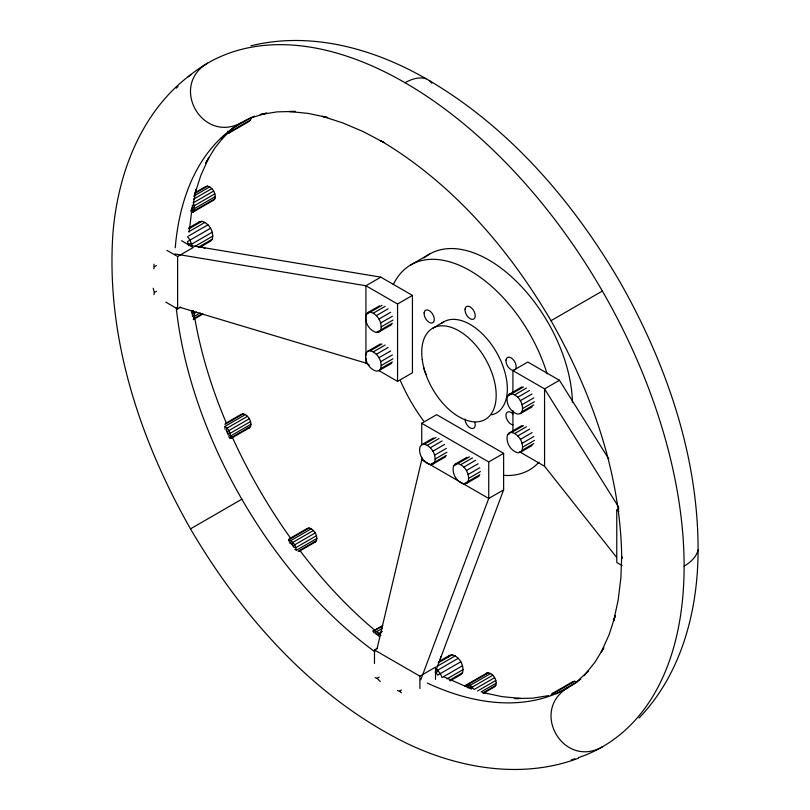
<?xml version="1.0" encoding="UTF-8"?>
<svg xmlns="http://www.w3.org/2000/svg" width="810" height="810" viewBox="0 0 810 810"><rect width="100%" height="100%" fill="white"/><g stroke="black" fill="none" stroke-linecap="round" stroke-linejoin="round"><path stroke-width="1.21" d="M621.756 556.591L621.736 558.718C620.804 474.731 592.181 393.133 551.003 320.699C508.862 248.822 452.517 183.242 380.244 140.444L383.95 142.54L363.224 131.615L342.65 122.867L322.39 116.356L327.685 117.551L308.144 113.39L289.221 111.517L295.316 111.426L277.314 111.851L260.202 114.564L266.581 113.096L250.573 118.037M639.07 717.994C681.757 673.566 698.048 610.133 698.088 549.909C698.149 455.109 665.942 362.85 619.518 281.141C571.971 200.09 508.174 126.066 426.05 78.722C373.876 48.64 310.797 31.043 250.978 45.795M621.675 556.926L620.865 577.874L618.162 600.068L613.666 620.865L615.276 615.681L609.12 634.686L601.273 652.01L603.774 647.828M189.135 232.126L191.535 212.402M153.951 268.809L153.951 264.202M153.951 294.587L154.345 292.521L153.201 288.249M215.318 196.547L214.893 198.764L213.688 200.161L193.215 211.977L191.504 209.01L192.436 206.965L194.856 208.362L215.318 196.547C214.984 192.061 212.179 187.262 207.603 186.128L205.791 186.482L196.101 192.081M202.915 314.027L193.215 319.626L194.43 318.229L194.43 313.298L193.215 310.503L191.504 311.496L192.436 314.614L194.856 316.011L200.242 312.903M230.526 129.509L230.101 131.726L228.896 133.123L227.083 133.468M199.786 247.404L210.559 241.177L212.271 239.213C214.235 231.944 209.213 223.236 201.933 221.312L199.371 221.808L188.598 228.025M227.752 131.149L228.896 133.123L249.358 121.297L250.573 119.91L250.999 117.693L231.609 128.881M228.612 436.712L230.101 438.281C231.417 433.755 228.653 428.925 224.947 426.394L245.42 414.578C249.126 417.099 251.89 421.939 250.573 426.465L249.358 427.862L231.052 438.433M299.123 551.367L315.282 542.032L316.497 540.645C317.884 535.511 314.341 529.365 309.197 528.009L307.385 528.363L289.079 538.933M379.475 305.836L367.77 312.589L366.059 314.563C364.095 321.833 369.117 330.531 376.397 332.464L378.958 331.958L391.716 324.597M378.958 331.958L380.67 329.994C382.644 322.724 377.622 314.017 370.342 312.093L367.77 312.589M378.958 370.636L380.67 368.661C382.644 361.402 377.622 352.694 370.342 350.77L367.77 351.267L366.059 353.241C364.095 360.511 369.117 369.208 376.397 371.132L378.958 370.636L391.716 363.275M432.925 464.11L434.636 462.135C436.61 454.866 431.578 446.168 424.308 444.234L421.737 444.731L420.025 446.705C418.051 453.975 423.073 462.672 430.353 464.606L432.925 464.11L445.682 456.739M466.925 457.316L455.23 464.069L453.519 466.044C451.545 473.313 456.567 482.011 463.846 483.945L466.418 483.449L479.176 476.077M466.418 483.449L468.129 481.474C470.104 474.204 465.082 465.507 457.802 463.573L455.23 464.069M440.215 659.816L440.822 656.667M521.954 386.876L509.196 394.237L507.485 396.212C505.511 403.481 510.533 412.179 517.813 414.112L520.385 413.606L532.079 406.863M521.954 425.554L509.196 432.915L507.485 434.889C505.511 442.159 510.533 450.856 517.813 452.79L520.385 452.284L532.079 445.53M450.056 680.896L460.829 674.679L462.55 672.705C464.515 665.435 459.493 656.738 452.213 654.804L449.651 655.31L438.878 661.527M520.385 413.606L522.096 411.642C524.06 404.372 519.038 395.675 511.758 393.741L509.196 394.237M520.385 452.284L522.096 450.319C524.06 443.05 519.038 434.342 511.758 432.418L509.196 432.915M483.864 692.995L494.637 686.779L495.852 685.381C497.239 680.258 493.695 674.112 488.551 672.756L486.739 673.1L466.276 684.926L465.061 686.313L488.551 672.756M191.838 209.932L192.891 205.041M193.428 202.601L196.334 189.135L194.724 194.319L200.88 175.314L208.727 157.99L205.598 163.225L214.974 147.845L225.099 135.341M376.974 649.023L421.747 459.796L421.747 457.275M698.088 549.909C696.397 557.26 690.292 562.403 684.126 566.149M420.765 679.823L488.734 498.464L488.734 461.943L421.747 423.265L421.747 444.68L433.431 437.977M435.213 672.411L503.628 489.878L503.628 453.347L436.63 414.669L421.747 423.265M316.497 535.704L296.025 547.53L293.787 547.307L292.076 544.34L293.007 542.295L313.47 530.479M379.232 636.64L378.209 635.263L379.131 633.217L382.36 631.344M603.774 647.797L595.026 662.155L584.131 675.621L588.587 670.832L576.305 682.212M198.227 223.125L199.371 221.808M447.94 657.274L449.651 655.31M485.534 674.497L486.739 673.1M574.685 681.281L572.872 681.635L552.4 693.451L551.195 694.848L574.685 681.281L576.821 682.03L557.432 693.218M571.658 683.033L572.872 681.635M224.39 135.979L221.413 139.168L233.695 127.788M191.18 74.378C141.396 111.031 117.774 173.391 112.944 233.32C105.675 337.011 139.776 439.587 190.482 528.859C242.433 617.392 314.219 698.22 407.653 743.772C460.151 768.741 522.673 779.21 578.31 758.251M207.633 63.15C168.814 85.85 202.763 144.666 241.846 122.401M568.154 687.599C529.345 710.309 563.294 769.115 602.367 746.85M228.157 132.85L250.573 119.91M194.673 193.6L207.603 186.128M193.58 196.202L209.739 186.877M193.56 199.169L211.876 188.598M213.688 191.038L193.215 202.864L194.43 205.649L194.43 210.58L193.215 211.977L191.403 212.331L190.785 210.256M214.893 193.833L194.43 205.649L192.193 205.426M214.893 198.764L194.43 210.58L192.193 208.221M189.003 228.774L201.933 221.312M188.801 231.69L204.96 222.365M188.598 236.004L207.988 224.805M210.559 228.268L187.454 241.603L188.679 245.734M212.271 232.217L191.798 244.033L188.365 243.699M154.345 266.733L156.411 265.538M166.961 250.381L177.613 256.527L193.236 247.506L181.531 240.742M194.552 246.635L212.868 236.064M198.268 247.293L212.271 239.213M154.345 292.521L156.411 291.327M165.898 302.191L177.613 308.954L180.731 307.152M196.587 312.052L194.43 313.298L192.193 313.075M193.56 318.735L202.176 313.753M379.009 370.656L397.558 381.368L412.442 372.772L412.442 295.417L380.811 277.152L365.928 285.748L174.879 253.935M410.913 264.84L429.523 254.097M366.059 314.563L369.249 312.721M370.342 312.093L382.036 305.34M373.369 313.146L385.064 306.393M376.397 315.586L388.091 308.833M365.928 355.62L365.928 285.748L397.558 304.013L412.442 295.417M378.958 319.049L390.653 312.296M380.67 322.998L392.374 316.244M381.277 326.845L392.971 320.092M376.397 332.464L379.586 330.622M380.67 329.994L392.374 323.241M225.312 423.508L241.471 414.183L243.284 413.829L245.42 414.578M224.967 424.41L243.284 413.829M247.556 416.3L227.083 428.115L226.152 430.161L228.106 434.666L230.526 436.063L250.999 424.248M227.185 431.548L249.358 418.74M367.77 351.267L380.538 343.896M370.342 350.77L382.036 344.017M250.573 421.534L230.101 433.35L227.873 433.127M373.369 351.824L385.064 345.07M230.101 438.281L250.573 426.465M376.397 354.264L388.091 347.51M378.958 357.726L390.653 350.973M432.651 328.263L443.809 321.813M380.67 361.675L392.374 354.922M381.277 365.523L392.971 358.769M380.67 368.661L392.374 361.908M190.482 528.859L241.846 499.203M551.003 320.699L602.367 291.043M512.922 391.827L512.922 370.626L527.816 362.029L559.447 380.285L608.877 459.108M424.308 444.234L436.003 437.481M507.485 396.212L523.462 386.988M427.326 445.287L439.03 438.534M514.785 394.794L526.48 388.041M430.353 447.727L442.058 440.974M517.813 397.234L529.507 390.481M432.925 451.19L444.619 444.437M520.385 400.697L532.079 393.943M559.447 380.285L544.563 388.881L512.922 370.626M434.636 455.149L446.33 448.396M522.096 404.646L533.79 397.892M289.352 541.9L288.735 539.824L309.197 528.009M311.334 528.748L290.871 540.574L288.735 539.824M435.233 458.986L446.938 452.233M522.693 408.493L534.397 401.74M430.353 464.606L433.542 462.763M434.636 462.135L446.33 455.382M522.096 411.642L533.79 404.889M293.099 545.727L315.282 532.919M294.84 549.312L296.45 550.233L316.923 538.417M298.181 551.215L316.497 540.645M453.519 466.044L456.708 464.201M457.802 463.573L469.496 456.82M507.485 434.889L509.611 433.664M511.758 432.418L523.462 425.665M460.829 464.626L472.524 457.873M514.785 433.471L526.48 426.718M463.846 467.066L475.551 460.313M517.813 435.912L529.507 429.158M466.418 470.529L478.113 463.776M520.385 439.374L532.079 432.621M488.734 461.943L503.628 453.347M468.129 474.478L479.824 467.724M522.096 443.323L533.79 436.57M468.737 478.325L480.431 471.572M522.693 447.171L534.397 440.417M463.846 483.945L467.036 482.102M468.129 481.474L479.824 474.721M522.096 450.319L533.79 443.566M503.628 489.878L488.734 498.464L421.747 459.796M374.19 633.076L373.046 631.101L382.745 625.502M382.401 626.393L373.046 631.101M382.381 628.378L376.994 631.486L374.858 630.747L375.789 633.865L378.209 635.263M374.483 663.471L374.483 649.954L377.612 648.142M622.08 565.572L616.764 562.494L616.764 510.067L618.84 508.862M375.091 677.616L377.085 678.314L379.151 677.12M438.21 662.894L452.213 654.804M374.483 649.954L419.884 676.168L435.517 667.136L435.517 679.428M436.924 666.438L455.24 655.857M397.426 690.515L399.421 691.203L401.487 690.009M458.268 658.307L437.795 670.123L436.377 673.272L437.734 675.105L460.829 661.76M462.55 665.719L442.078 677.535L440.367 673.586L436.286 668.898M446.988 678.891L463.148 669.556M449.621 680.167L462.55 672.705M490.688 673.495L470.225 685.311L468.089 684.572L466.276 684.926L467.988 687.882L469.01 687.69L471.43 689.087L472.362 687.042L492.824 675.216M494.637 677.666L474.164 689.482L470.225 685.311L470.225 688.105M477.535 691.021L495.852 680.451M481.191 691.872L496.277 683.164M482.922 692.854L495.852 685.381M405 82.701C411.328 79.218 418.841 76.515 426.05 78.722M200.222 247.425L201.933 247.09L204.96 248.143M247.556 428.207L249.358 427.862M313.47 542.386L315.282 542.032M552.4 693.451L554.212 693.097L556.348 693.846M548.572 695.628L532.686 698.149L514.684 698.574L520.779 698.483L501.856 696.61L482.315 692.449L487.61 693.644M188.527 245.126L380.811 277.152M179.658 307.263L365.928 363.103L369.198 364.986M289.656 542.943L292.076 544.34M467.35 687.133L443.505 676.664M519.473 451.757L544.563 466.236L616.461 557.169M616.764 510.067L618.891 511.302M399.421 691.203L401.416 692.813M377.085 678.314L380.204 681.443M374.736 630.21C346.893 606.781 322.036 579.838 300.125 550.82M192.193 315.87L194.43 318.229M429.756 80.818L431.821 83.248M187.515 236.621L190.087 240.084L192.102 245.956M380.943 635.658L376.994 631.486L376.994 634.281M290.547 538.144C267.766 506.24 248.174 472.119 231.933 436.438M618.708 507.121L544.563 388.881L544.563 466.236M226.273 422.911C211.957 389.053 200.941 353.656 194.623 317.409M468.089 684.572L469.01 687.69M296.45 550.233L294.81 544.735L290.871 540.574L290.871 543.358M512.922 410.548L512.922 431.75M419.884 676.168L419.884 688.46M397.558 304.013L397.558 381.368M365.928 358.111L365.928 363.103M224.947 426.394L224.947 429.189M177.613 256.527L177.613 308.954M580.831 679.043A326.319 188.396 60 0 1 427.336 683.083M374.878 651.766A326.319 188.396 60 0 1 176.236 307.699M175.233 247.84A326.319 188.396 60 0 1 254.492 116.154M188.274 76.768A394.733 227.904 60 0 1 603.44 292.916A394.733 227.904 60 0 1 578.522 757.633M574.918 758.798A394.733 227.904 60 0 1 571.273 759.871M176.357 88.128A394.733 227.904 60 0 1 178.119 86.275M441.359 323.524A52.63 30.385 60 0 1 497.289 353.707A52.63 30.385 60 0 1 491.802 414.841M424.005 257.945A118.422 68.374 60 0 1 515.98 280.949A118.422 68.374 60 0 1 572.447 402.61M538.984 462.176A118.422 68.374 60 0 1 503.435 475.338M423.61 420.937A118.422 68.374 60 0 1 400.505 380.923M393.296 284.583A118.422 68.374 60 0 1 470.357 270.844A118.422 68.374 60 0 1 547.135 373.886M426.637 374.696A7.239 4.182 60 0 1 424.075 368.104M474.852 422.445A7.239 4.182 60 0 1 471.126 428.348A7.239 4.182 60 0 1 465.011 419.023M513.024 424.906A7.239 4.182 60 0 1 505.946 415.368A7.239 4.182 60 0 1 513.024 413.991M422.243 359.64A52.63 30.385 60 0 0 482.578 420.694A52.63 30.385 60 0 0 472.068 341.192A52.63 30.385 60 0 0 422.243 359.64M505.987 360.045A7.239 4.182 60 0 0 513.024 370.332A7.239 4.182 60 0 0 514.178 360.855A7.239 4.182 60 0 0 505.987 360.045M465.051 309.116A7.239 4.182 60 0 0 472.088 319.413A7.239 4.182 60 0 0 473.242 309.936A7.239 4.182 60 0 0 465.051 309.116M424.126 312.781A7.239 4.182 60 0 0 431.153 323.068A7.239 4.182 60 0 0 432.307 313.591A7.239 4.182 60 0 0 424.126 312.781"/></g></svg>
